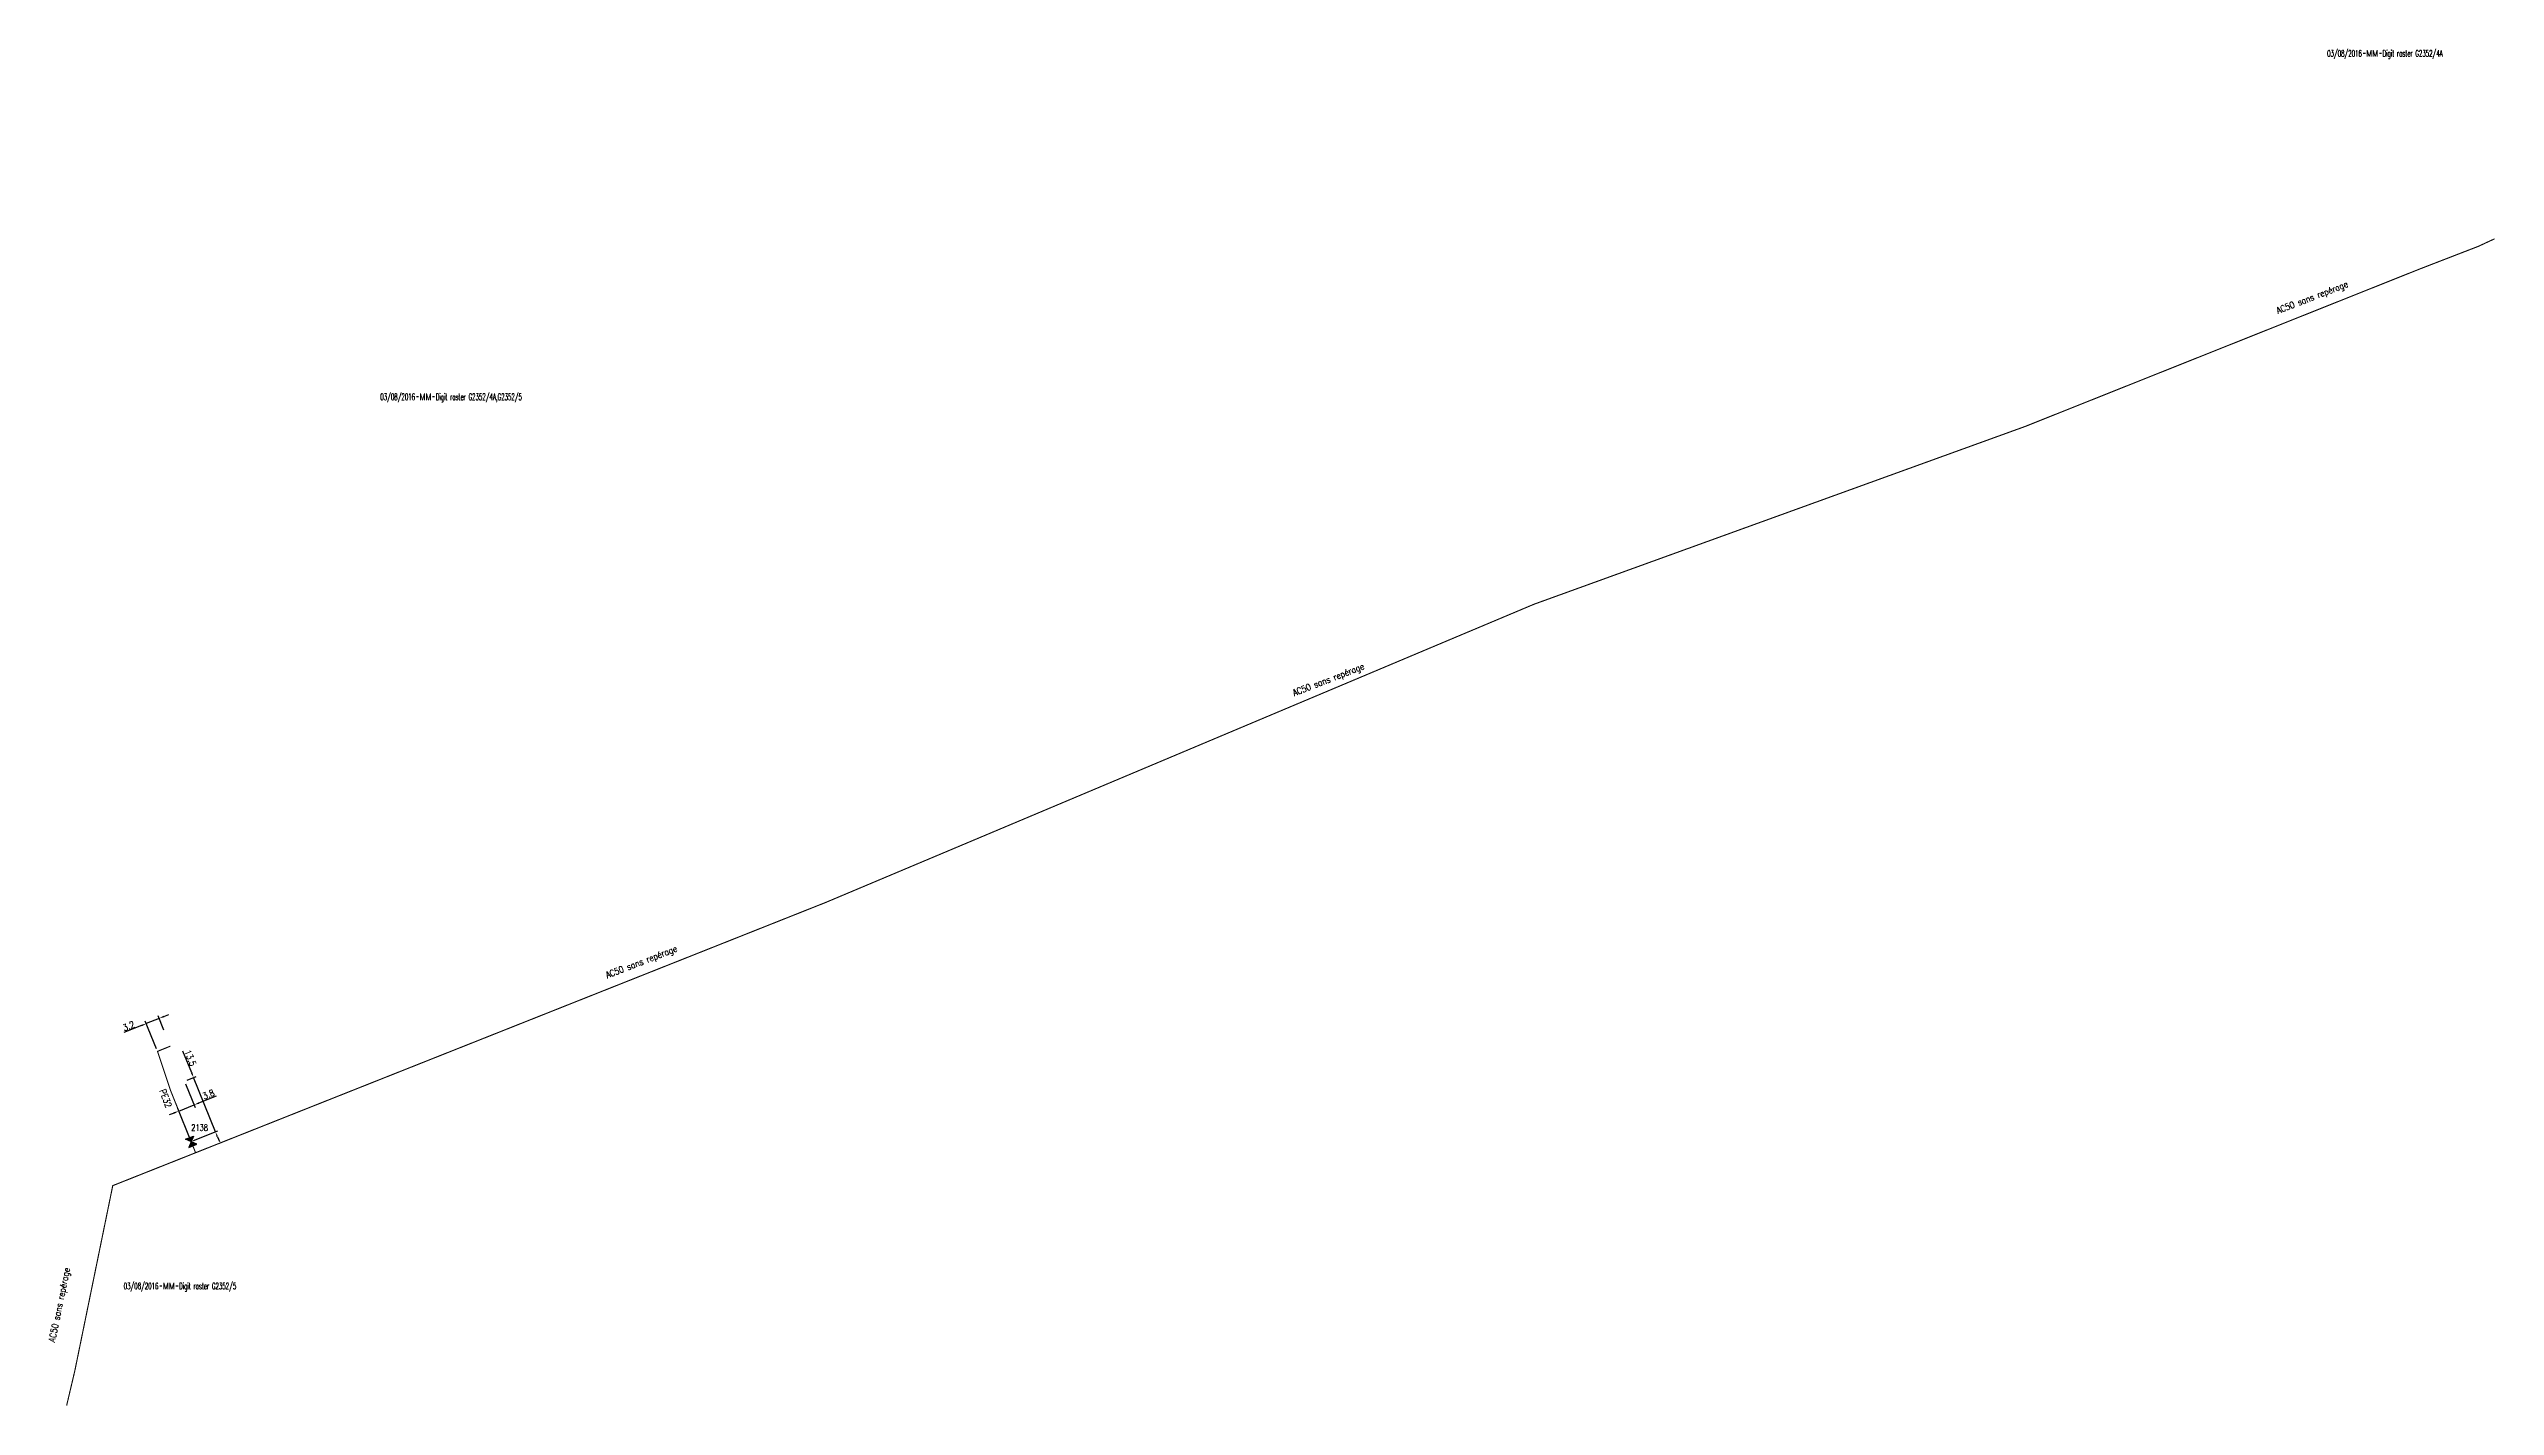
# Model space of a CAD drawing. Header units: millimetres. Extents: x 133000 to 134000, y 130000 to 131000.
# Drawn here: x 133436 to 134000, y 130000 to 130313 of the extents above; entities that cross this region are included whole.
import ezdxf
from ezdxf.enums import TextEntityAlignment as Align

# ---------------------------------------------------------------- set-up
doc = ezdxf.new("R2010")
doc.units = ezdxf.units.MM
doc.header["$PDMODE"] = 34
doc.layers.get('0').update_dxf_attribs({"linetype": 'CONTINUOUS'})
doc.layers.get('Defpoints').update_dxf_attribs({"linetype": 'CONTINUOUS'})
for name, color, linetype in [('G_120', 4, 'CONTINUOUS'), ('G_300', 7, 'CONTINUOUS'), ('G_910', 7, 'CONTINUOUS')]:
    doc.layers.add(name, color=color, linetype=linetype)
doc.styles.add('G_ROMANS', font='ROMANS.SHX', dxfattribs={"width": 0.75})
doc.styles.get("Standard").update_dxf_attribs({"font": 'romans.shx', "width": 0.85})
doc.linetypes.add('G_CROSS_COUNTRY', pattern='A,8,-7.08,["CROSS COUNTRY",Standard,S=1,R=0,X=-6.34,Y=-0.5],-7.08', length=22.16)
doc.linetypes.add('G_typB_PE', pattern='A,5,-0.3,["o",Standard,S=1.5,R=0,X=0,Y=-0.5],-1.65', length=6.95)
doc.dimstyles.get("Standard").update_dxf_attribs({"dimtxt": 1.5, "dimasz": 1.2, "dimexe": 0.625, "dimexo": 0.625, "dimgap": 0.25, "dimtad": 1, "dimdec": 1, "dimzin": 0, "dimdsep": 46, "dimtxsty": 'Standard', "dimcen": -0.5, "dimadec": 0, "dimazin": 0, "dimtfac": 1, "dimtdec": 1, "dimtmove": 0, "dimatfit": 3, "dimfxl": 0, "dimtolj": 1, "dimtzin": 0, "dimarcsym": 0})

# ---------------------------------------------------------------- blocks, each defined once
blk = doc.blocks.new('G_300_04')
at = {"linetype": 'Continuous'}
h = blk.add_hatch(color=0, dxfattribs=at)
h.paths.add_polyline_path([(-1, 1), (-1, -1), (0, 0)])
h.paths.add_polyline_path([(1, 1), (0, 0), (1, -1)])
at = {"color": 0, "linetype": 'Continuous', "flags": 128}
blk.add_lwpolyline([(-1, -1), (1, 1), (1, -1), (-1, 1)], close=True, dxfattribs=at)
at = {"color": 0, "linetype": 'Continuous', "style": 'G_ROMANS', "width": 0.75}
blk.add_attdef('NUM', text='', height=1.5, dxfattribs=at).set_placement((0, 2.1), align=Align.MIDDLE_CENTER)
at = {"color": 0, "linetype": 'Continuous', "style": 'G_ROMANS', "width": 0.75, "flags": 3}
for tag, p in [('DEF_LEG', (0, -5)), ('DEF_COUP', (0, -7.5)), ('DEF_TYPE', (0, -10))]:
    blk.add_attdef(tag, text='', height=1.2, dxfattribs=at).set_placement(p, align=Align.MIDDLE)
blk = doc.blocks.new('GIS_MODF')
at = {"color": 0, "linetype": 'Continuous', "flags": 128}
for points in [[(-2.18, -0.01), (-1.68, -0.01)], [(1.52, -0.01), (2.02, -0.01)]]:
    blk.add_lwpolyline(points, dxfattribs=at)
at = {"color": 0, "linetype": 'Continuous', "width": 0.5}
blk.add_attdef('DATE', text='', height=1.5, dxfattribs=at).set_placement((-2.5, -0.8), align=Align.RIGHT)
at = {"color": 0, "linetype": 'Continuous', "width": 1.771291}
blk.add_attdef('USER', text='', height=1.5, dxfattribs=at).set_placement((-1.51, -0.8), (1.28, -0.8), align=Align.FIT)
at = {"color": 0, "linetype": 'Continuous', "width": 0.5}
blk.add_attdef('DESC', (2.29, -0.8), '', height=1.5, dxfattribs=at)
blk = doc.blocks.new('*D131')
at = {"layer": 'Defpoints', "color": 0, "linetype": 'Continuous', "transparency": 16777216}
for p in [(133467.09, 130074.84), (133469.18, 130075.67), (133468.6, 130060.89)]:
    blk.add_point(p, dxfattribs=at)
at = {"layer": 'G_300', "color": 0, "linetype": 'Continuous', "lineweight": -2, "transparency": 16777216}
for p, q in [((133468.73, 130076.79), (133466.71, 130081.8)), ((133467.67, 130075.07), (133469.76, 130075.91)), ((133474.21, 130063.15), (133469.18, 130075.67)), ((133469.18, 130061.13), (133474.79, 130063.38)), ((133474.66, 130062.03), (133475.11, 130060.92))]:
    blk.add_line(p, q, dxfattribs=at)
at = {"layer": 'G_300', "color": 0, "linetype": 'Continuous', "transparency": 16777216}
for points in [[(133468.91, 130076.86), (133468.54, 130076.71), (133469.18, 130075.67)], [(133474.84, 130062.11), (133474.47, 130061.96), (133474.21, 130063.15)]]:
    blk.add_solid(points, dxfattribs=at)
at = {"layer": 'G_300', "color": 0, "linetype": 'Continuous', "transparency": 16777216, "insert": (133468.42, 130080.22), "char_height": 1.5, "attachment_point": 5, "rotation": 291.9007}
blk.add_mtext('\\A1;13.5', dxfattribs=at)
blk = doc.blocks.new('*D132')
at = {"layer": 'Defpoints', "color": 0, "linetype": 'Continuous', "transparency": 16777216}
for p in [(133467.09, 130074.84), (133469.29, 130069.38), (133468.6, 130060.89)]:
    blk.add_point(p, dxfattribs=at)
at = {"layer": 'G_300', "color": 0, "linetype": 'Continuous', "lineweight": -2, "transparency": 16777216}
for p, q in [((133467.33, 130074.26), (133469.52, 130068.8)), ((133468.37, 130061.47), (133465.53, 130068.54)), ((133465.76, 130067.96), (133469.29, 130069.38)), ((133470.4, 130069.82), (133474.46, 130071.45)), ((133464.65, 130067.51), (133463.54, 130067.06))]:
    blk.add_line(p, q, dxfattribs=at)
at = {"layer": 'G_300', "color": 0, "linetype": 'Continuous', "transparency": 16777216}
for points in [[(133464.57, 130067.7), (133464.72, 130067.33), (133465.76, 130067.96)], [(133470.33, 130070.01), (133470.48, 130069.64), (133469.29, 130069.38)]]:
    blk.add_solid(points, dxfattribs=at)
at = {"layer": 'G_300', "color": 0, "linetype": 'Continuous', "transparency": 16777216, "insert": (133472.61, 130071.79), "char_height": 1.5, "attachment_point": 5, "rotation": 21.9007}
blk.add_mtext('\\A1;3.8', dxfattribs=at)
blk = doc.blocks.new('*D133')
at = {"layer": 'Defpoints', "color": 0, "linetype": 'Continuous', "transparency": 16777216}
for p in [(133461.23, 130089.34), (133462.56, 130086.05), (133460.85, 130081.74)]:
    blk.add_point(p, dxfattribs=at)
at = {"layer": 'G_120', "color": 0, "linetype": 'Continuous', "lineweight": -2, "transparency": 16777216}
for p, q in [((133457.15, 130087.69), (133453.1, 130086.06)), ((133460.62, 130082.32), (133458.03, 130088.72)), ((133461.23, 130089.34), (133458.26, 130088.14)), ((133462.33, 130086.63), (133461, 130089.92)), ((133462.34, 130089.79), (133463.46, 130090.24))]:
    blk.add_line(p, q, dxfattribs=at)
at = {"layer": 'G_120', "color": 0, "linetype": 'Continuous', "transparency": 16777216}
for points in [[(133457.08, 130087.88), (133457.23, 130087.51), (133458.26, 130088.14)], [(133462.27, 130089.98), (133462.42, 130089.61), (133461.23, 130089.34)]]:
    blk.add_solid(points, dxfattribs=at)
at = {"layer": 'G_120', "color": 0, "linetype": 'Continuous', "transparency": 16777216, "insert": (133454.19, 130087.58), "char_height": 1.5, "attachment_point": 5, "rotation": 22.0077}
blk.add_mtext('\\A1;3.2', dxfattribs=at)

msp = doc.modelspace()

# ---------------------------------------------------------------- linework, layer by layer
at = {"layer": 'G_120', "linetype": 'G_CROSS_COUNTRY', "flags": 128}
msp.add_lwpolyline([(133439.88, 130000.01, 0.25, 0.25, 0), (133439.88, 130000.01, 0.25, 0.25, 0), (133441.76, 130007.99, 0.25, 0.25, 0), (133450.52, 130050.75, 0.25, 0.25, 0), (133469.63, 130058.34, 0.25, 0.25, 0), (133614.98, 130116.09, 0.25, 0.25, 0), (133614.98, 130116.09, 0.25, 0.25, 0), (133778.35, 130184.89, 0.25, 0.25, 0), (133778.35, 130184.89, 0.25, 0.25, 0), (133891.73, 130225.94, 0.25, 0.25, 0), (133982.75, 130262.27, 0.25, 0.25, 0), (133996.3, 130267.51, 0.25, 0.25, 0), (134000, 130269.23, 0, 0, 0)], format="xyseb", dxfattribs=at)
at = {"layer": 'G_120', "linetype": 'G_typB_PE', "const_width": 0.25, "flags": 128}
for points in [[(133468.23, 130061.82), (133463.8, 130072.84), (133460.85, 130081.74), (133463.82, 130082.94)], [(133469.63, 130058.34), (133468.98, 130059.97)]]:
    msp.add_lwpolyline(points, dxfattribs=at)

# ---------------------------------------------------------------- block references
at = {"layer": 'G_300'}
ref = msp.add_blockref('G_300_04', (133468.6, 130060.89), dxfattribs=dict(at, rotation=111.9006760015476))
ref.add_attrib('NUM', '2138', dxfattribs={"layer": '0', "color": 0, "linetype": 'Continuous', "lineweight": 0, "height": 1.5, "style": 'G_ROMANS', "width": 0.75}).set_placement((133470.56, 130064.13), align=Align.MIDDLE)
at = {"layer": 'G_910'}
ref = msp.add_blockref('GIS_MODF', (133971.91, 130312.07), dxfattribs=at)
ref.add_attrib('DATE', '03/08/2016', dxfattribs={"layer": '0', "color": 0, "linetype": 'Continuous', "height": 1.5, "width": 0.5}).set_placement((133969.4, 130311.27), align=Align.RIGHT)
ref.add_attrib('USER', 'MM', dxfattribs={"layer": '0', "color": 0, "linetype": 'Continuous', "height": 1.5, "width": 0.885646}).set_placement((133970.4, 130311.27), (133973.18, 130311.27), align=Align.FIT)
ref.add_attrib('DESC', 'Digit raster G2352/4A', (133974.19, 130311.27), dxfattribs={"layer": '0', "color": 0, "linetype": 'Continuous', "height": 1.5, "width": 0.5})
ref = msp.add_blockref('GIS_MODF', (133522.76, 130232.82), dxfattribs=at)
ref.add_attrib('DATE', '03/08/2016', dxfattribs={"layer": '0', "color": 0, "linetype": 'Continuous', "height": 1.5, "width": 0.5}).set_placement((133520.26, 130232.02), align=Align.RIGHT)
ref.add_attrib('USER', 'MM', dxfattribs={"layer": '0', "color": 0, "linetype": 'Continuous', "height": 1.5, "width": 0.885646}).set_placement((133521.26, 130232.02), (133524.04, 130232.02), align=Align.FIT)
ref.add_attrib('DESC', 'Digit raster G2352/4A,G2352/5', (133525.05, 130232.02), dxfattribs={"layer": '0', "color": 0, "linetype": 'Continuous', "height": 1.5, "width": 0.5})
ref = msp.add_blockref('GIS_MODF', (133463.56, 130027.63), dxfattribs=at)
ref.add_attrib('DATE', '03/08/2016', dxfattribs={"layer": '0', "color": 0, "linetype": 'Continuous', "height": 1.5, "width": 0.5}).set_placement((133461.06, 130026.83), align=Align.RIGHT)
ref.add_attrib('USER', 'MM', dxfattribs={"layer": '0', "color": 0, "linetype": 'Continuous', "height": 1.5, "width": 0.885646}).set_placement((133462.05, 130026.83), (133464.83, 130026.83), align=Align.FIT)
ref.add_attrib('DESC', 'Digit raster G2352/5', (133465.85, 130026.83), dxfattribs={"layer": '0', "color": 0, "linetype": 'Continuous', "height": 1.5, "width": 0.5})

# ---------------------------------------------------------------- texts
at = {"layer": 'G_120', "linetype": 'Continuous', "width": 0.85}
for s, rotation, p in [('AC50 sans repérage', 21.1502, (133950.03, 130251.9)), ('AC50 sans repérage', 21.1502, (133723.09, 130163.7)), ('AC50 sans repérage', 21.1502, (133564.57, 130098.56)), ('PE32', 290.7514, (133461.26, 130072.67)), ('AC50 sans repérage', 78.4196, (133437.16, 130014.52))]:
    msp.add_text(s, height=1.5, rotation=rotation, dxfattribs=at).set_placement(p)

# ---------------------------------------------------------------- dimensions: what is measured, and where the dimension line sits
at = {"layer": 'G_120', "linetype": 'Continuous'}
dim = msp.add_linear_dim(base=(133461.23, 130089.34), p1=(133460.85, 130081.74), p2=(133462.56, 130086.05), angle=202.0077, dimstyle='Standard', override={"dimatfit": 0}, dxfattribs=at)
dim.commit()
dim.dimension.update_dxf_attribs({"geometry": '*D133', "text_midpoint": (133454.57, 130086.65), "dimtype": 160})
at = {"layer": 'G_300', "linetype": 'Continuous'}
for base, angle, picture, middle in [((133469.18, 130075.67), 291.9007, '*D131', (133467.5, 130079.85)), ((133469.29, 130069.38), 201.9007, '*D132', (133472.99, 130070.86))]:
    dim = msp.add_linear_dim(base=base, p1=(133468.6, 130060.89), p2=(133467.09, 130074.84), angle=angle, dimstyle='Standard', override={"dimatfit": 0}, dxfattribs=at)
    dim.commit()
    dim.dimension.update_dxf_attribs({"geometry": picture, "text_midpoint": middle, "dimtype": 160})

doc.saveas('drawing.dxf')
